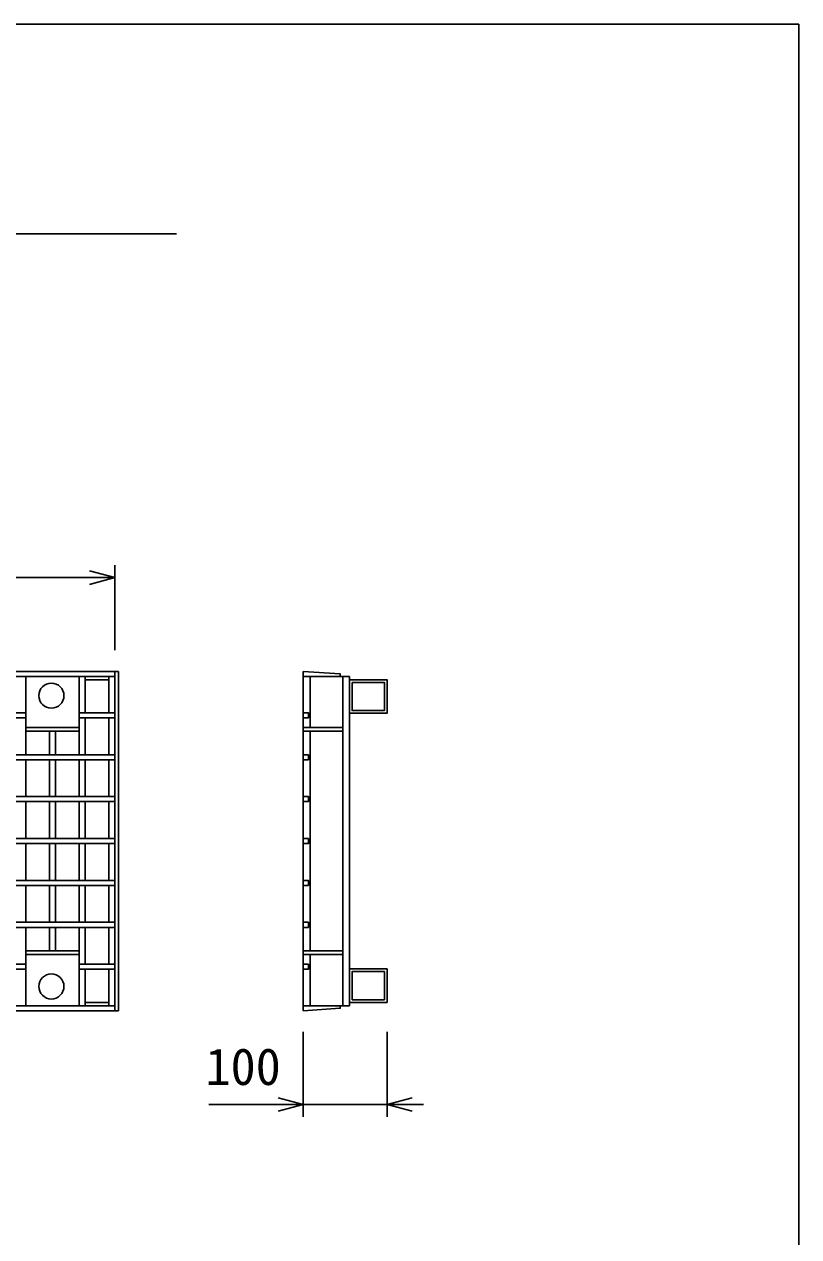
# Model space of a CAD drawing. Units: millimetres, scale not verified. Extents: x -16800 to 16800, y -5940 to 5940.
# Drawn here: x -3719 to -2795, y 2337 to 3784 of the extents above; entities that cross this region are included whole.
import ezdxf
from ezdxf.enums import TextEntityAlignment as Align

# ---------------------------------------------------------------- set-up
doc = ezdxf.new("R2010")
doc.units = ezdxf.units.MM
doc.header["$LTSCALE"] = 20
for name, color, linetype, lineweight in [('0-2_TXT', 7, 'Continuous', 25), ('0-6_HATCH', 6, 'Continuous', 25), ('0-9_DIM', 7, 'Continuous', 25)]:
    doc.layers.add(name, color=color, linetype=linetype, lineweight=lineweight)
doc.styles.add('ＭＳ ゴシック', font='')
doc.styles.get('ＭＳ ゴシック').set_extended_font_data('MS Gothic')

msp = doc.modelspace()

# ---------------------------------------------------------------- linework, layer by layer
at = {"layer": '0-2_TXT'}
msp.add_line((-4553.1, 3533.72), (-3537.52, 3533.72), dxfattribs=at)
msp.add_lwpolyline([(-5295.31, 933.72), (-2795.31, 933.72), (-2795.31, 3783.72), (-5295.31, 3783.72)], close=True, dxfattribs=at)
at = {"layer": '0-6_HATCH'}
for p, q in [((-3611.22, 3011.5), (-3611.22, 2606.5)), ((-3606.72, 3011.5), (-3606.72, 2606.5)), ((-3386.22, 2606.5), (-3386.22, 3011.5)), ((-3611.22, 3005.5), (-4606.22, 3005.5)), ((-3717.08, 2912), (-3717.08, 3005.5)), ((-3653.51, 2912), (-3653.51, 3005.5)), ((-3646.51, 3005.5), (-3646.51, 2962)), ((-3618.22, 3001.5), (-3646.51, 3001.5)), ((-3618.22, 3005.5), (-3618.22, 2962)), ((-3386.22, 3005.5), (-3331.22, 3005.5)), ((-3378.22, 2944.5), (-3378.22, 3005.5)), ((-3339.22, 2612.5), (-3339.22, 3005.5)), ((-3331.22, 2612.5), (-3331.22, 3005.5)), ((-3717.08, 2962), (-4500.37, 2962)), ((-4500.37, 2956), (-3717.08, 2956)), ((-3611.22, 2962), (-3653.51, 2962)), ((-3653.51, 2956), (-3611.22, 2956)), ((-3646.51, 2912), (-3646.51, 2956)), ((-3618.22, 2912), (-3618.22, 2956)), ((-3653.51, 2944.5), (-3717.08, 2944.5)), ((-3717.08, 2940), (-3653.51, 2940)), ((-3688.8, 2912), (-3688.8, 2940)), ((-3681.8, 2912), (-3681.8, 2940)), ((-3386.22, 2944.5), (-3339.22, 2944.5)), ((-3386.22, 2940), (-3339.22, 2940)), ((-3378.22, 2678), (-3378.22, 2940)), ((-3611.22, 2912), (-4606.22, 2912)), ((-4606.22, 2906), (-3611.22, 2906)), ((-3717.08, 2862), (-3717.08, 2906)), ((-3688.8, 2862), (-3688.8, 2906)), ((-3681.8, 2862), (-3681.8, 2906)), ((-3653.51, 2862), (-3653.51, 2906)), ((-3646.51, 2862), (-3646.51, 2906)), ((-3618.22, 2862), (-3618.22, 2906)), ((-3611.22, 2862), (-4606.22, 2862)), ((-4606.22, 2856), (-3611.22, 2856)), ((-3717.08, 2812), (-3717.08, 2856)), ((-3688.8, 2812), (-3688.8, 2856)), ((-3681.8, 2812), (-3681.8, 2856)), ((-3653.51, 2812), (-3653.51, 2856)), ((-3646.51, 2812), (-3646.51, 2856)), ((-3618.22, 2812), (-3618.22, 2856)), ((-3611.22, 2812), (-4606.22, 2812)), ((-4606.22, 2806), (-3611.22, 2806)), ((-3717.08, 2762), (-3717.08, 2806)), ((-3688.8, 2762), (-3688.8, 2806)), ((-3681.8, 2762), (-3681.8, 2806)), ((-3653.51, 2762), (-3653.51, 2806)), ((-3646.51, 2762), (-3646.51, 2806)), ((-3618.22, 2762), (-3618.22, 2806)), ((-3611.22, 2762), (-4606.22, 2762)), ((-4606.22, 2756), (-3611.22, 2756)), ((-3717.08, 2712), (-3717.08, 2756)), ((-3688.8, 2712), (-3688.8, 2756)), ((-3681.8, 2712), (-3681.8, 2756)), ((-3653.51, 2712), (-3653.51, 2756)), ((-3646.51, 2712), (-3646.51, 2756)), ((-3618.22, 2712), (-3618.22, 2756)), ((-3611.22, 2712), (-4606.22, 2712)), ((-4606.22, 2706), (-3611.22, 2706)), ((-3717.08, 2706), (-3717.08, 2612.5)), ((-3688.8, 2678), (-3688.8, 2706)), ((-3681.8, 2678), (-3681.8, 2706)), ((-3653.51, 2612.5), (-3653.51, 2706)), ((-3646.51, 2662), (-3646.51, 2706)), ((-3618.22, 2662), (-3618.22, 2706)), ((-3653.51, 2678), (-3717.08, 2678)), ((-3339.22, 2678), (-3386.22, 2678)), ((-3653.51, 2673.5), (-3717.08, 2673.5)), ((-3339.22, 2673.5), (-3386.22, 2673.5)), ((-3378.22, 2612.5), (-3378.22, 2673.5)), ((-3717.08, 2662), (-4500.37, 2662)), ((-4500.37, 2656), (-3717.08, 2656)), ((-3611.22, 2662), (-3653.51, 2662)), ((-3653.51, 2656), (-3611.22, 2656)), ((-3646.51, 2612.5), (-3646.51, 2656)), ((-3618.22, 2612.5), (-3618.22, 2656)), ((-3611.22, 2612.5), (-4606.22, 2612.5)), ((-3618.22, 2616.5), (-3646.51, 2616.5)), ((-3386.22, 2612.5), (-3331.22, 2612.5))]:
    msp.add_line(p, q, dxfattribs=at)
for points in [[(-3606.72, 3011.5), (-4610.72, 3011.5), (-4610.72, 2606.5), (-3606.72, 2606.5)], [(-3342.22, 3005.5), (-3342.22, 3008.5), (-3386.22, 3011.5)], [(-3386.22, 2962), (-3380.22, 2962), (-3380.22, 2956), (-3386.22, 2956)], [(-3386.22, 2912), (-3380.22, 2912), (-3380.22, 2906), (-3386.22, 2906)], [(-3386.22, 2862), (-3380.22, 2862), (-3380.22, 2856), (-3386.22, 2856)], [(-3386.22, 2812), (-3380.22, 2812), (-3380.22, 2806), (-3386.22, 2806)], [(-3386.22, 2762), (-3380.22, 2762), (-3380.22, 2756), (-3386.22, 2756)], [(-3386.22, 2712), (-3380.22, 2712), (-3380.22, 2706), (-3386.22, 2706)], [(-3386.22, 2662), (-3380.22, 2662), (-3380.22, 2656), (-3386.22, 2656)], [(-3342.22, 2612.5), (-3342.22, 2609.5), (-3386.22, 2606.5)]]:
    msp.add_lwpolyline(points, dxfattribs=at)
for points in [[(-3331.22, 3001.5), (-3286.22, 3001.5), (-3286.22, 2961.5), (-3331.22, 2961.5)], [(-3328.02, 2998.3), (-3289.42, 2998.3), (-3289.42, 2964.7), (-3328.02, 2964.7)], [(-3331.22, 2616.5), (-3286.22, 2616.5), (-3286.22, 2656.5), (-3331.22, 2656.5)], [(-3328.02, 2619.7), (-3289.42, 2619.7), (-3289.42, 2653.3), (-3328.02, 2653.3)]]:
    msp.add_lwpolyline(points, close=True, dxfattribs=at)
for centre in [(-3686.72, 2982.5), (-3686.72, 2635.5)]:
    msp.add_circle(centre, 15, dxfattribs=at)
at = {"layer": '0-9_DIM'}
for p, q in [((-3611.22, 3036.72), (-3611.22, 3138.31)), ((-3611.22, 3123.31), (-4606.22, 3123.31)), ((-3386.22, 2581.28), (-3386.22, 2479.69)), ((-3286.22, 2581.28), (-3286.22, 2479.69)), ((-3498.83, 2494.69), (-3386.22, 2494.69)), ((-3286.22, 2494.69), (-3386.22, 2494.69)), ((-3286.22, 2494.69), (-3242.76, 2494.69))]:
    msp.add_line(p, q, dxfattribs=at)
for points in [[(-3641.22, 3115.27), (-3611.22, 3123.31), (-3641.22, 3131.35)], [(-3416.22, 2486.65), (-3386.22, 2494.69), (-3416.22, 2502.73)], [(-3256.22, 2502.73), (-3286.22, 2494.69), (-3256.22, 2486.65)]]:
    msp.add_lwpolyline(points, dxfattribs=at)

# ---------------------------------------------------------------- texts
at = {"layer": '0-9_DIM', "style": 'ＭＳ ゴシック'}
msp.add_text('100', height=43.99, dxfattribs=at).set_placement((-3502.86, 2504.69), align=Align.BOTTOM_LEFT)

doc.saveas('drawing.dxf')
